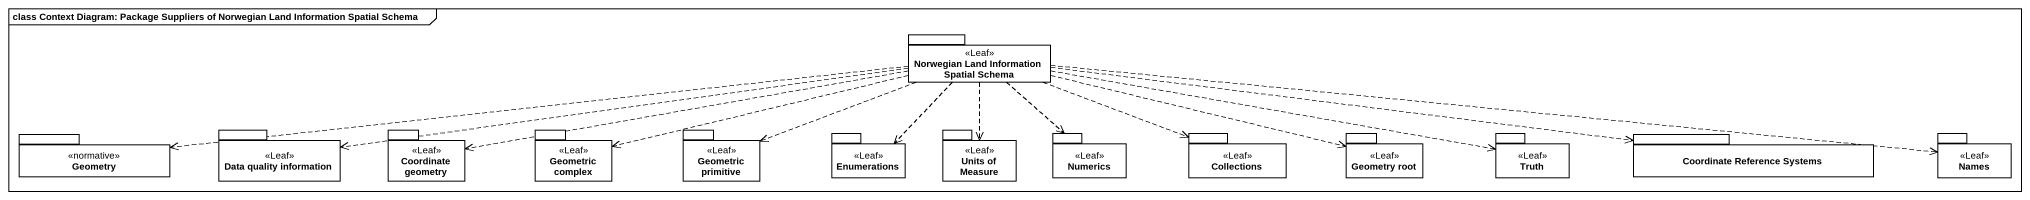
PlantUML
@startuml
mainframe class Context Diagram: Package Suppliers of Norwegian Land Information Spatial Schema
package "Norwegian Land Information Spatial Schema" as Norwegian_Land_Information <<Leaf>> {
}
package Geometry <<normative>> {
}
package "Data quality information" as Data_quality_information <<Leaf>> {
}
package "Coordinate geometry" as Coordinate_geometry <<Leaf>> {
}
package "Geometric complex" as Geometric_complex <<Leaf>> {
}
package "Geometric primitive" as Geometric_primitive <<Leaf>> {
}
package Enumerations <<Leaf>> {
}
package "Units of Measure" as Units_of_Measure <<Leaf>> {
}
package Numerics <<Leaf>> {
}
package "Collections" as Collections_ <<Leaf>> {
}
package "Geometry root" as Geometry_root <<Leaf>> {
}
package Truth <<Leaf>> {
}
package "Coordinate Reference Systems" as Coordinate_Reference_Systems {
}
package Names <<Leaf>> {
}
Norwegian_Land_Information .left.> Geometry
Norwegian_Land_Information .left.> Data_quality_information
Norwegian_Land_Information .left.> Coordinate_geometry
Norwegian_Land_Information .left.> Geometric_complex
Norwegian_Land_Information .left.> Geometric_primitive
Norwegian_Land_Information ..> Enumerations
Norwegian_Land_Information ..> Units_of_Measure
Norwegian_Land_Information ..> Numerics
Norwegian_Land_Information .right.> Collections_
Norwegian_Land_Information .right.> Geometry_root
Norwegian_Land_Information .right.> Truth
Norwegian_Land_Information .right.> Coordinate_Reference_Systems
Norwegian_Land_Information .right.> Names
@enduml
